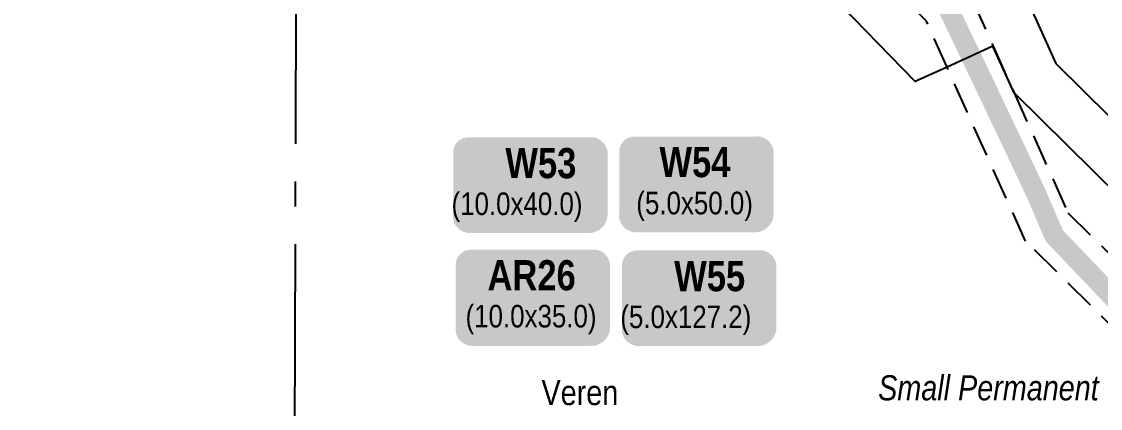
# Model space of a CAD drawing. Extents: x 471563 to 508050, y 6028961 to 6050146.
# Drawn here: x 484367.2 to 484796.6, y 6044607.2 to 6044761.3 of the extents above; entities that cross this region are included whole.
import ezdxf

# ---------------------------------------------------------------- set-up
doc = ezdxf.new("R2010")
doc.units = 0
doc.header["$LTSCALE"] = 5
doc.header["$PDSIZE"] = 0.5
doc.linetypes.add('foc-ACCESSROAD', pattern=[3.75, 2.5, -1.25])
doc.linetypes.add('foc-QUARTERLINE', pattern=[33, 25, -3, 2, -3])
doc.layers.get('Defpoints').update_dxf_attribs({"color": 9})
for name, color, linetype in [('AS-ROADS', 254, 'Continuous'), ('C-AR', 13, 'foc-ACCESSROAD'), ('C-RW', 13, 'Continuous'), ('L-SECQ', 8, 'foc-QUARTERLINE'), ('P-TEMP-BLOCKS', 250, 'Continuous'), ('T-WATER-T', 170, 'Continuous')]:
    doc.layers.add(name, color=color, linetype=linetype)
doc.layers.add('C-AR-T', color=13, linetype='Continuous', lineweight=9)
doc.styles.add('80', font='ARIALN.TTF', dxfattribs={"height": 10})
doc.styles.add('80CG', font='ARIALN.TTF', dxfattribs={"height": 10})
doc.styles.add('80LS', font='ARIALNI.TTF', dxfattribs={"height": 10})
doc.styles.add('BOLD', font='ARIALNB.TTF')
doc.dimstyles.new('Compass 5 000', dxfattribs={"dimscale": 5, "dimtxt": 9, "dimasz": 2, "dimexe": 0.2, "dimexo": 0.0625, "dimgap": 0.5, "dimtad": 0, "dimtih": 1, "dimtoh": 1, "dimzin": 0, "dimdsep": 46, "dimtxsty": '80CG', "dimcen": 0.1, "dimse1": 1, "dimse2": 1, "dimclrd": 256, "dimclrt": 256, "dimaunit": 1, "dimadec": 4, "dimazin": 0, "dimtfac": 0.06, "dimtofl": 0, "dimtmove": 0, "dimatfit": 1, "dimfxl": 0.2, "dimtolj": 1, "dimtzin": 0, "dimlwd": -1, "dimarcsym": 0})

# ---------------------------------------------------------------- blocks, each defined once
blk = doc.blocks.new('*U83')
h = blk.add_hatch(color=191)
edge = h.paths.add_edge_path()
edge.add_line((-24, -18.12), (24, -18.12))
edge.add_arc((24, -12.12), 6, 270, 360)
edge.add_line((30, -12.12), (30, 12.5))
edge.add_arc((24, 12.5), 6, 0, 90)
edge.add_line((24, 18.5), (-24, 18.5))
edge.add_arc((-24, 12.5), 6, 90, 180)
edge.add_line((-30, 12.5), (-30, -12.12))
edge.add_arc((-24, -12.12), 6, 180, 270)
at = {"color": 250, "flags": 128}
blk.add_lwpolyline([(-24, -18.12, 3, 3, 0), (24, -18.12, 3, 3, 0.414214), (30, -12.12, 3, 3, 0), (30, 12.5, 3, 0, 0.414214), (24, 18.5, 0, 0, 0), (-24, 18.5, 0, 0, 0.414214), (-30, 12.5, 0, 0, 0), (-30, -12.12, 0, 3, 0.414214)], format="xyseb", close=True, dxfattribs=at)
at = {"flags": 128}
blk.add_lwpolyline([(27.24, 13.56, 0, 7.5, 0), (0, 0, 0, 0, 0)], format="xyseb", dxfattribs=at)
at = {"color": 250}
for tag, p, height, style in [('TEMP_AREA_W1_001', (-9.21, 2.24), 12, 'BOLD'), ('ENTER_TEXT_001', (-30.66, -12.47), 9, '80')]:
    blk.add_attdef(tag, p, '', height=height, dxfattribs=dict(at, style=style))
blk = doc.blocks.new('*D119')
at = {"layer": 'C-AR-T', "transparency": 16777216}
for p, q in [((484638.99, 6044596.8), (484628.99, 6044596.8)), ((484644.45, 6044513.58), (484638.99, 6044596.8)), ((484647.06, 6044473.68), (484647.72, 6044463.71))]:
    blk.add_line(p, q, dxfattribs=at)
for points in [[(484646.11, 6044513.69), (484642.78, 6044513.47), (484645.1, 6044503.6)], [(484648.73, 6044473.79), (484645.4, 6044473.57), (484646.41, 6044483.66)]]:
    blk.add_solid(points, dxfattribs=at)
at = {"layer": 'Defpoints', "color": 0, "transparency": 16777216}
for p in [(484778.93, 6044512.38), (484780.24, 6044492.44), (484646.41, 6044483.66)]:
    blk.add_point(p, dxfattribs=at)
at = {"layer": 'C-AR-T', "transparency": 16777216, "insert": (484589.45, 6044596.8), "char_height": 10, "attachment_point": 5, "style": '80CG'}
blk.add_mtext('\\A1;Veren\\P20.00 P/L R/W\\PPLA 190432', dxfattribs=at)
blk = doc.blocks.new('*U355')
h = blk.add_hatch(color=111)
edge = h.paths.add_edge_path()
edge.add_line((-24, -18.29), (24, -18.29))
edge.add_arc((24, -12.29), 6, 270, 360)
edge.add_line((30, -12.29), (30, 12.5))
edge.add_arc((24, 12.5), 6, 0, 90)
edge.add_line((24, 18.5), (-24, 18.5))
edge.add_arc((-24, 12.5), 6, 90, 180)
edge.add_line((-30, 12.5), (-30, -12.29))
edge.add_arc((-24, -12.29), 6, 180, 270)
at = {"color": 250, "flags": 128}
blk.add_lwpolyline([(-24, -18.29, 3, 3, 0), (24, -18.29, 3, 3, 0.414214), (30, -12.29, 3, 3, 0), (30, 12.5, 3, 0, 0.414214), (24, 18.5, 0, 0, 0), (-24, 18.5, 0, 0, 0.414214), (-30, 12.5, 0, 0, 0), (-30, -12.29, 0, 3, 0.414214)], format="xyseb", close=True, dxfattribs=at)
at = {"flags": 128}
blk.add_lwpolyline([(-21.5, -11.65, 0, 7.5, 0), (0, 0, 0, 0, 0)], format="xyseb", dxfattribs=at)
at = {"color": 250}
for tag, p, height, style in [('TEMP_AREA_W1_001', (-9.21, 2.24), 12, 'BOLD'), ('ENTER_TEXT_001', (-30.66, -12.47), 9, '80')]:
    blk.add_attdef(tag, p, '', height=height, dxfattribs=dict(at, style=style))

msp = doc.modelspace()

# ---------------------------------------------------------------- linework, layer by layer
at = {"layer": 'AS-ROADS', "const_width": 8.004, "flags": 128}
msp.add_lwpolyline([(484927.12, 6044534.958), (484936.347, 6044541.167), (484939.364, 6044547.952), (484939.176, 6044553.04), (484937.667, 6044558.694), (484935.027, 6044564.536), (484932.576, 6044570.378), (484929.748, 6044575.09), (484924.279, 6044580.744), (484902.217, 6044586.963), (484867.709, 6044596.951), (484851.681, 6044603.736), (484804.441, 6044648.535), (484778.23, 6044676.05), (484771.065, 6044692.823), (484748.987, 6044739.434), (484736.353, 6044765.818)], dxfattribs=at)
at = {"layer": 'C-AR'}
for points in [[(484349.169, 6044441.526), (484430.806, 6044455.854), (484475.513, 6044458.282), (484521.05, 6044460.756), (484611.655, 6044521.418), (484838.391, 6044536.344), (484837.806, 6044545.809), (484929.145, 6044552.068), (484929.438, 6044553.008), (484918.61, 6044569.217), (484896.271, 6044577.489), (484846.058, 6044595.738), (484766.848, 6044673.834), (484735.614, 6044743.184), (484727.405, 6044761.411), (484606.421, 6044885.9), (484583.019, 6044909.981), (484572.75, 6044936.764), (484549.832, 6044996.536), (484522.511, 6045021.488), (484507.72, 6045034.999), (484504.023, 6045040.584), (484477.584, 6045080.523), (484450.282, 6045121.765)], [(484745.733, 6044769.687), (484753.898, 6044751.483), (484762.28, 6044732.852), (484783.733, 6044685.117), (484856.914, 6044612.723), (484899.305, 6044597.55), (484972.983, 6044599.021), (484973.367, 6044599.026), (484996.846, 6044576.443), (485016.221, 6044557.808), (485018.072, 6044527.887), (484960.46, 6044524.213), (484923.54, 6044521.857), (484618.434, 6044501.86), (484527.607, 6044441.265), (484527.095, 6044441.236), (484475.447, 6044438.31), (484433.041, 6044435.907), (484351.737, 6044421.588)]]:
    msp.add_lwpolyline(points, dxfattribs=at)
at = {"layer": 'C-RW'}
msp.add_lwpolyline([(484763.841, 6044777.865), (484778.894, 6044744.531), (484907.281, 6044617.671), (484980.881, 6044619.177), (485003.934, 6044596.941), (485091.467, 6044602.7), (485092.774, 6044582.758), (485047.891, 6044579.805), (484996.847, 6044576.443), (484973.367, 6044599.026), (484972.983, 6044599.02), (484899.336, 6044597.569), (484762.242, 6044732.887), (484753.874, 6044751.451), (484735.614, 6044743.184), (484722.847, 6044737.419), (484590.784, 6044873.309)], dxfattribs=at)
at = {"layer": 'L-SECQ', "flags": 128}
msp.add_lwpolyline([(484474.713, 6044217.621), (484477.388, 6045021.655)], dxfattribs=at)

# ---------------------------------------------------------------- block references
at = {"layer": 'P-TEMP-BLOCKS', "xscale": 0.9994796499999833, "yscale": 0.9994796499999833, "zscale": 0.9994796499999833}
for p, values in [((484569.008, 6044696.685), {'TEMP_AREA_W1_001': 'W53', 'ENTER_TEXT_001': '(10.0x40.0)'}), ((484636.199, 6044651.676), {'TEMP_AREA_W1_001': 'W55', 'ENTER_TEXT_001': '(5.0x127.2)'})]:
    msp.add_blockref('*U83', p, dxfattribs=at).add_auto_attribs(values)
at = {"layer": 'P-TEMP-BLOCKS'}
ref = msp.add_blockref('*U83', (484635.116, 6044696.99), dxfattribs=dict(at, xscale=0.9994796499999833, yscale=0.9994796499999833, zscale=0.9994796499999833))
ref.add_attrib('TEMP_AREA_W1_001', 'W54', (484621.13, 6044699.335), dxfattribs={"layer": '0', "color": 250, "height": 11.9938, "style": 'BOLD'})
ref.add_attrib('ENTER_TEXT_001', '(5.0x50.0)', (484611.919, 6044684.526), dxfattribs={"layer": '0', "color": 250, "height": 8.9953, "style": '80'})
ref = msp.add_blockref('*U355', (484570.01, 6044651.931), dxfattribs=dict(at, xscale=0.9994796499999833, yscale=0.9994796499999833, zscale=0.9994796499999833))
ref.add_attrib('TEMP_AREA_W1_001', 'AR26', (484552.694, 6044654.276), dxfattribs={"layer": '0', "color": 250, "height": 11.9938, "style": 'BOLD'})
ref.add_attrib('ENTER_TEXT_001', '(10.0x35.0)', (484543.948, 6044639.467), dxfattribs={"layer": '0', "color": 250, "height": 8.99532, "style": '80'})

# ---------------------------------------------------------------- texts
at = {"layer": 'T-WATER-T', "style": '80LS'}
msp.add_text('Small Permanent', height=9.99475, dxfattribs=at).set_placement((484708.166, 6044610.447))

# ---------------------------------------------------------------- dimensions: what is measured, and where the dimension line sits
at = {"layer": 'C-AR-T'}
dim = msp.add_linear_dim(base=(484646.408, 6044483.662), p1=(484778.931, 6044512.38), p2=(484780.239, 6044492.437), angle=273.75148, text='Veren\\P20.00 P/L R/W\\PPLA 190432', dimstyle='Compass 5 000', dxfattribs=at)
dim.commit()
dim.dimension.update_dxf_attribs({"geometry": '*D119', "text_midpoint": (484589.451, 6044596.797), "dimtype": 161})

doc.saveas('drawing.dxf')
